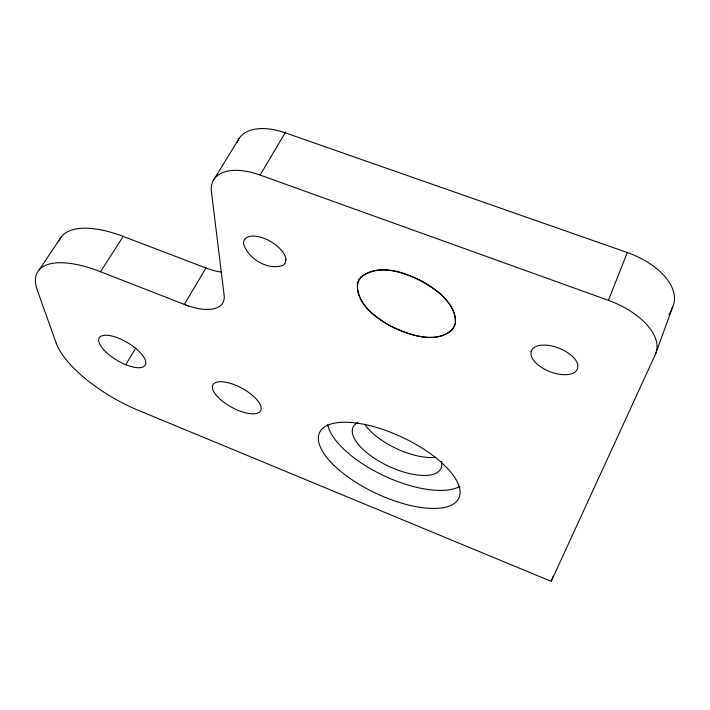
<?xml version="1.0" encoding="UTF-8"?>
<svg xmlns="http://www.w3.org/2000/svg" width="710" height="710" viewBox="0 0 710 710"><rect width="100%" height="100%" fill="white"/><g stroke="black" fill="none" stroke-linecap="round" stroke-linejoin="round"><path stroke-width="1.06" d="M56.179 343.072A83.239 31.249 30.3 0 0 138.104 410.229L551.217 581.366L655.419 354.352L672.743 306.818A60.838 34.462 19.3 0 0 627.321 252.538L285.18 132.788A56.17 31.133 30.9 0 0 237.184 142.532M551.217 581.366L553.161 576.174M627.329 252.511L608.408 300.339L260.091 175.059A57.332 29.864 30.7 0 0 211.438 191.735L224.129 295.227A49.877 22.418 31 0 1 184.351 304.439L205.962 267.989A48.999 23.501 31.3 0 0 221.866 272.161M669.086 314.894L672.743 306.818M260.091 175.059L285.18 132.788M125.741 364.674L135.894 347.847M213.71 179.807L238.915 138.814M37.337 290.275A89.62 35.828 31.3 0 1 100.527 271.717L123.203 236.43L205.962 267.989M39.041 270.057L61.708 236.306M100.536 271.744L188.434 306.028M37.328 290.266L56.197 343.081M441.327 461.58A48.52 20.182 25.2 0 1 388.707 466.284A48.52 20.182 25.2 0 1 357.76 422.654M435.887 457.347A48.138 20.688 25 0 1 364.7 424.189M59.125 240.566A88.2 37.701 31.5 0 1 123.194 236.403M608.399 300.365A62.16 33.148 20.1 0 1 655.419 354.352M459.858 486.448A76.334 31.772 25.1 0 1 384.43 475.975A76.334 31.772 25.1 0 1 327.647 424.678M357.343 286.423C359.082 309.56 383.551 323.565 402.81 331.543C418.731 337.401 443.368 343.063 454.613 326.121C458.42 312.773 447.895 300.729 438.656 292.36C418.208 277.069 384.767 259.984 360.822 276.927L357.396 283.157L357.343 286.423M531.142 351.414L531.027 354.831A24.797 12.611 21.4 0 0 550.516 371.907A24.797 12.611 21.4 0 0 575.668 371.552L577.567 368.774L577.878 365.384A24.797 12.611 21.4 0 0 558.273 347.873A24.797 12.611 21.4 0 0 532.837 348.566L531.142 351.414M285.961 259.736L285.385 262.904L283.405 265.265C268.087 270.776 248.305 259.079 243.565 243.929A23.537 11.697 29.9 0 1 263.809 238.276A23.537 11.697 29.9 0 1 285.961 259.727M358.949 279.412C351.335 300.401 375.253 317.095 390.606 326.209C408.72 334.792 435.257 344.838 452.527 329.617L455.483 323.13C456.068 303.454 437.111 290.159 422.095 281.169C403.644 272.462 375.297 261.653 358.949 279.412M103.616 349.657A26.723 10.277 30.7 0 0 144.077 366.369A26.723 10.277 30.7 0 0 119.085 338.413A26.723 10.277 30.7 0 0 103.616 349.657M220.34 399.455A27.131 10.819 28.5 0 0 260.641 410.726A27.131 10.819 28.5 0 0 229.445 383.08A27.131 10.819 28.5 0 0 220.34 399.455M334.179 465.547A76.946 30.947 25.2 0 0 455.341 502.618A76.946 30.947 25.2 0 0 378.039 427.899A76.946 30.947 25.2 0 0 334.179 465.547"/></g></svg>
